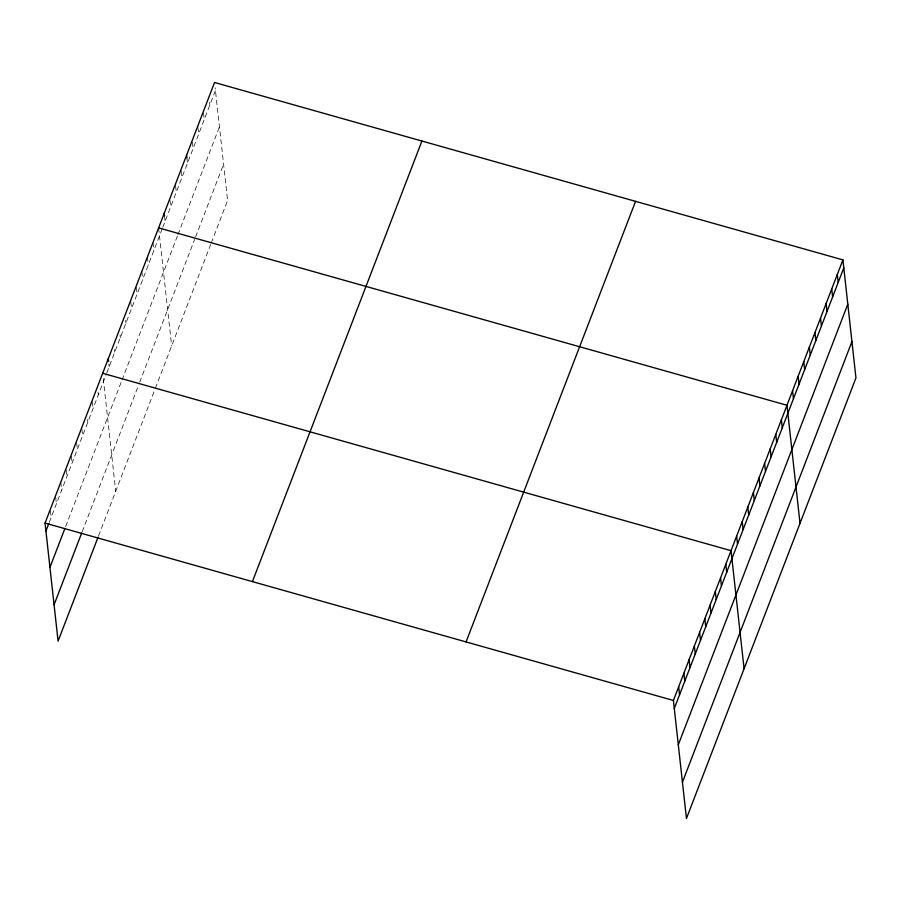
<?xml version="1.0" encoding="UTF-8"?>
<svg xmlns="http://www.w3.org/2000/svg" width="901" height="901" viewBox="0 0 901 901"><rect width="100%" height="100%" fill="white"/><g stroke="black" fill="none" stroke-linecap="round" stroke-linejoin="round"><path stroke-width="0.68" stroke-dasharray="4.5 3.38" d="M49.262 522.377L106.363 373.971M106.825 372.766L162.293 228.584M162.766 227.367L215.44 90.46M65.66 526.511L121.556 381.213M122.018 380.008L177.497 235.825M177.959 234.62L219.45 126.782M82.171 531.748L138.743 384.716M139.678 382.294L194.672 239.328M195.607 236.907L223.572 164.207M98.569 535.881L154.871 389.536M155.332 388.32L210.811 244.148M211.273 242.932L227.593 200.529L215.148 87.802M209.55 102.342L209.843 105M203.513 112.895L204.245 119.54M197.916 127.435L198.659 134.08M192.33 141.975L193.062 148.62M186.879 157.844L187.464 163.16M181.135 171.055L181.878 177.7M175.549 185.595L176.281 192.24M169.951 200.135L170.683 206.779M164.5 215.992L165.097 221.308M158.621 227.874L171.652 345.916M153.024 242.414L153.902 250.388M147.426 256.954L148.316 264.928M141.84 271.494L142.718 279.468M136.389 287.363L137.121 294.008M130.791 301.903L131.535 308.547M125.644 320.429L125.937 323.087M120.047 334.969L120.34 337.627M114.461 349.509L114.754 352.167M108.863 364.049L109.156 366.707M103.266 378.589L115.711 491.315M98.029 392.205L98.322 394.863M92.352 401.835L93.085 408.48M87.555 419.438L87.847 422.096M81.867 429.067L82.61 435.712M76.63 442.684L77.362 449.329M71.393 456.311L72.125 462.945M66.156 469.928L66.888 476.573M60.772 482.215L61.651 490.189M55.671 497.161L56.414 503.805M50.433 510.777L51.166 517.422"/><path stroke-width="1.35" d="M98.085 537.12L58.081 641.107L45.05 523.064L214.551 82.487L842.919 259.893L855.95 377.936L686.449 818.513L673.407 700.471L842.919 259.893M45.928 531.038L48.789 523.616M49.938 567.36L64.703 528.988M54.071 604.785L81.698 532.987M252.415 581.607L421.916 141.029M466.054 641.929L635.554 201.351M674.297 708.445L843.798 267.867M678.307 744.767L847.807 304.189M682.44 782.192L851.941 341.614M158.621 227.874L786.978 405.281L800.009 523.323M102.68 373.273L731.049 550.68L744.08 668.711M45.05 523.064L673.407 700.471M837.322 274.433L838.2 282.407M831.736 288.973L832.614 296.947M826.138 303.513L827.017 311.487M820.541 318.053L821.419 326.027M814.955 332.593L815.833 340.567M809.357 347.133L810.236 355.095M803.76 361.661L804.638 369.635M798.173 376.201L799.052 384.175M792.576 390.741L793.454 398.715M781.392 419.821L782.271 427.795M775.795 434.361L776.673 442.335M770.197 448.901L771.076 456.875M764.611 463.441L765.49 471.414M759.014 477.98L759.892 485.954M753.416 492.52L754.295 500.494M747.83 507.06L748.708 515.034M742.233 521.6L743.111 529.574M736.635 536.14L737.514 544.114M725.801 564.296L726.69 572.27M720.563 577.913L721.442 585.887M715.326 591.529L716.205 599.503M710.089 605.145L710.968 613.119M704.852 618.762L705.731 626.736M699.604 632.378L700.494 640.352M694.367 645.994L695.245 653.968M689.13 659.622L690.008 667.596M683.893 673.238L684.771 681.212M678.656 686.855L679.534 694.829M186.586 155.186L186.879 157.844M164.207 213.346L164.5 215.992M108.278 358.733L108.571 361.391"/></g></svg>
